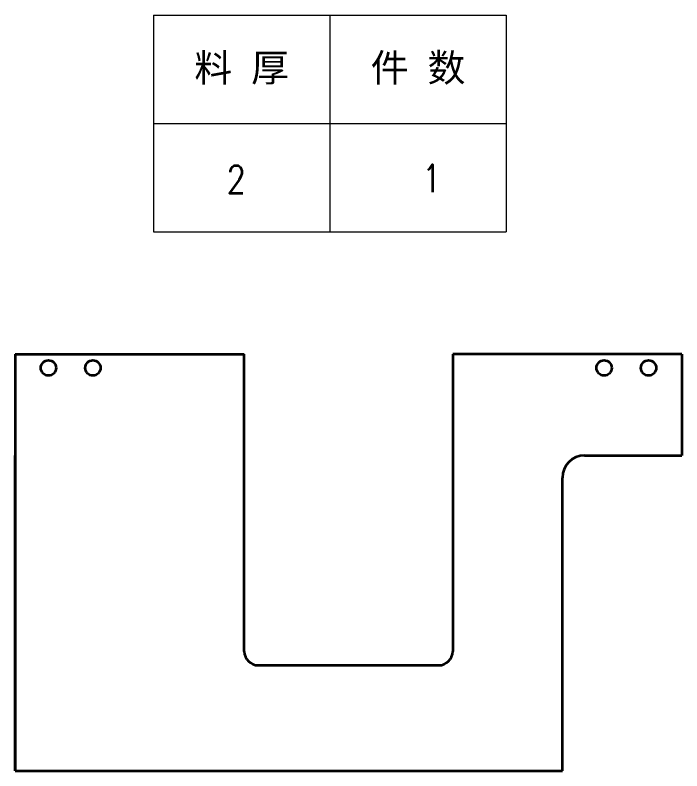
# Model space of a CAD drawing. Header units: millimetres. Extents: x -135448 to 104182, y -50696 to 70200.
# Drawn here: x -134365.4 to -134125.4, y 69927.9 to 70199.9 of the extents above; entities that cross this region are included whole.
import ezdxf
from ezdxf.enums import TextEntityAlignment as Align

# ---------------------------------------------------------------- set-up
doc = ezdxf.new("R2010")
doc.units = ezdxf.units.MM
doc.header["$LTSCALE"] = 0.5
doc.layers.add('标注线', color=3, linetype='Continuous', lineweight=18)
doc.styles.add('DIM', font='romans.shx', dxfattribs={"width": 0.8, "bigfont": 'bigfont.shx'})
doc.styles.get("Standard").update_dxf_attribs({"font": 'simplex.shx'})

# ---------------------------------------------------------------- blocks, each defined once
blk = doc.blocks.new('*T186')
at = {"color": 0, "linetype": 'ByBlock', "lineweight": -2, "transparency": 16777216}
for p, q in [((0, 0), (127, 0)), ((0, 0), (0, -78)), ((63.5, 0), (63.5, -78)), ((127, 0), (127, -78)), ((0, -39), (127, -39)), ((0, -78), (127, -78))]:
    blk.add_line(p, q, dxfattribs=at)
at = {"color": 0, "transparency": 16777216, "char_height": 10, "width": 60.5, "attachment_point": 5}
for s, insert in [('{\\fSimSun|b0|i0|c134|p2;料 厚}', (31.75, -19.5)), ('{\\fSimSun|b0|i0|c134|p2;件 数}', (95.25, -19.5))]:
    blk.add_mtext(s, dxfattribs=dict(at, insert=insert))
blk = doc.blocks.new('拆图参数')
blk.add_blockref('*T186', (-63.5, 78))
at = {"style": 'DIM', "width": 0.8}
blk.add_attdef('6', text='', height=10, dxfattribs=at).set_placement((-37.13, 18.91), align=Align.MIDDLE_LEFT)
blk.add_attdef('1', text='', height=10, dxfattribs=at).set_placement((36.65, 19.27), align=Align.MIDDLE_CENTER)

msp = doc.modelspace()

# ---------------------------------------------------------------- linework, layer by layer
at = {"color": 7, "lineweight": 35}
for p, q in [((-134365.372, 70077.916), (-134365.372, 69927.916)), ((-134365.372, 70077.916), (-134282.872, 70077.916)), ((-134365.372, 70077.916), (-134365.372, 70041.416)), ((-134282.872, 69970.916), (-134282.872, 70077.916)), ((-134207.872, 70077.916), (-134207.872, 69970.916)), ((-134125.372, 70077.916), (-134170.372, 70077.916)), ((-134125.372, 70077.916), (-134125.372, 70041.416)), ((-134365.372, 69927.916), (-134365.372, 70041.416)), ((-134160.372, 70041.416), (-134125.372, 70041.416)), ((-134168.372, 69927.916), (-134168.372, 70033.416)), ((-134277.872, 69965.916), (-134212.872, 69965.916)), ((-134365.372, 69927.916), (-134168.372, 69927.916))]:
    msp.add_line(p, q, dxfattribs=at)
at = {"color": 7, "lineweight": 35, "ltscale": 0.3}
msp.add_line((-134170.372, 70077.916), (-134207.872, 70077.916), dxfattribs=at)
at = {"color": 7, "lineweight": 35}
for centre in [(-134353.372, 70072.916), (-134337.372, 70072.916), (-134153.372, 70072.916), (-134137.372, 70072.916)]:
    msp.add_circle(centre, 2.75, dxfattribs=at)
for centre, radius, start, end in [((-134160.372, 70033.416), 8, 90, 180), ((-134277.872, 69970.916), 5, 180, 270), ((-134212.872, 69970.916), 5, 270, 0)]:
    msp.add_arc(centre, radius, start, end, dxfattribs=at)

# ---------------------------------------------------------------- block references
at = {"layer": '标注线'}
msp.add_blockref('拆图参数', (-134252.082, 70121.901), dxfattribs=at).add_auto_attribs({'1': '1', '6': '2'})

doc.saveas('drawing.dxf')
